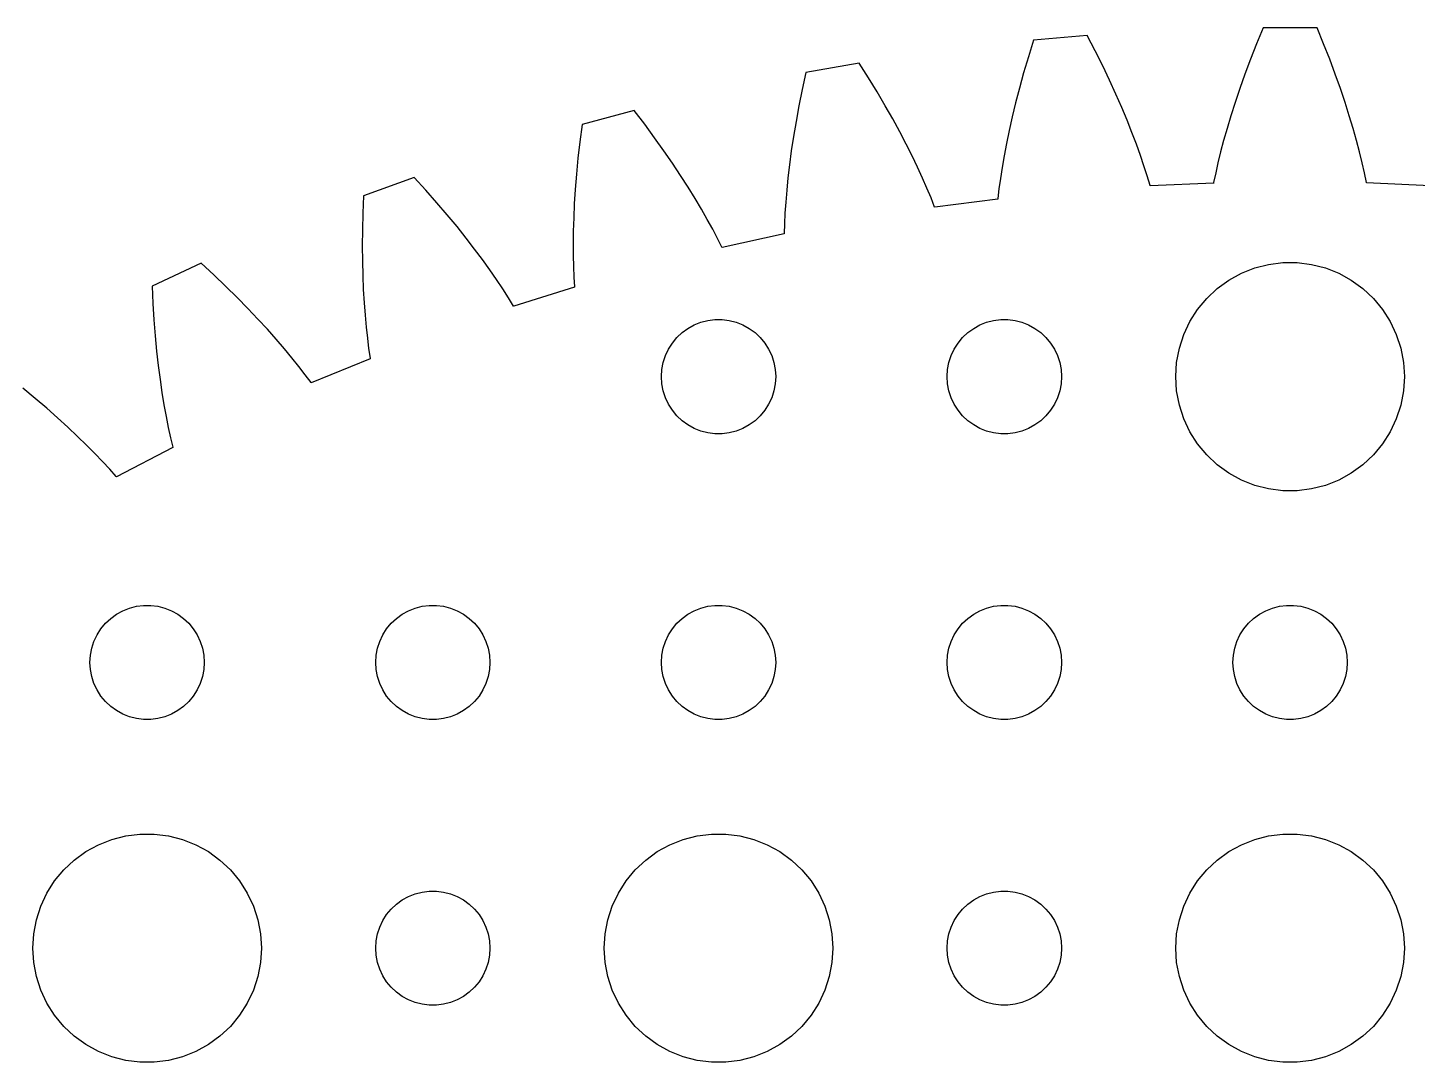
# Model space of a CAD drawing. Header units: metres. Extents: x -69 to 69, y 41 to 289.
# Drawn here: x -33.13 to 3.34, y 262.01 to 289.16 of the extents above; entities that cross this region are included whole.
import ezdxf

# ---------------------------------------------------------------- set-up
doc = ezdxf.new("R2010")
doc.units = ezdxf.units.M

msp = doc.modelspace()

# ---------------------------------------------------------------- linework, layer by layer
for p, q in [((-5.32181, 288.956), (-6.73305, 288.832)), ((-5.11238, 288.552), (-5.32181, 288.956)), ((-0.70831, 289.157), (-0.88176, 288.737)), ((0.70831, 289.157), (-0.70831, 289.157)), ((0.88176, 288.737), (0.70831, 289.157)), ((-6.73305, 288.832), (-6.8692, 288.398)), ((-4.91779, 288.161), (-5.11238, 288.552)), ((-0.88176, 288.737), (-1.04155, 288.33)), ((1.04155, 288.33), (0.88176, 288.737)), ((-11.3114, 288.229), (-12.7065, 287.983)), ((-11.0676, 287.846), (-11.3114, 288.229)), ((-6.8692, 288.398), (-6.99295, 287.979)), ((-4.73752, 287.783), (-4.91779, 288.161)), ((-1.04155, 288.33), (-1.18819, 287.938)), ((1.18819, 287.938), (1.04155, 288.33)), ((-12.7065, 287.983), (-12.8044, 287.539)), ((-10.8397, 287.473), (-11.0676, 287.846)), ((-6.99295, 287.979), (-7.10484, 287.576)), ((-4.57106, 287.418), (-4.73752, 287.783)), ((-1.18819, 287.938), (-1.32222, 287.56)), ((1.32222, 287.56), (1.18819, 287.938)), ((-12.8044, 287.539), (-12.8911, 287.111)), ((-10.6272, 287.112), (-10.8397, 287.473)), ((-7.10484, 287.576), (-7.20544, 287.188)), ((-4.41795, 287.067), (-4.57106, 287.418)), ((-1.32222, 287.56), (-1.44417, 287.197)), ((1.44417, 287.197), (1.32222, 287.56)), ((-12.8911, 287.111), (-12.9674, 286.7)), ((-10.4296, 286.763), (-10.6272, 287.112)), ((-7.20544, 287.188), (-7.29529, 286.816)), ((-4.27765, 286.73), (-4.41795, 287.067)), ((-1.44417, 287.197), (-1.55457, 286.849)), ((1.55457, 286.849), (1.44417, 287.197)), ((-17.215, 286.984), (-18.5833, 286.617)), ((-16.9386, 286.623), (-17.215, 286.984)), ((-12.9674, 286.7), (-13.0338, 286.304)), ((-10.2464, 286.427), (-10.4296, 286.763)), ((-7.29529, 286.816), (-7.37495, 286.46)), ((-4.14966, 286.408), (-4.27765, 286.73)), ((-1.55457, 286.849), (-1.65396, 286.517)), ((1.65396, 286.517), (1.55457, 286.849)), ((-18.5833, 286.617), (-18.6421, 286.166)), ((-16.6791, 286.272), (-16.9386, 286.623)), ((-13.0338, 286.304), (-13.0909, 285.926)), ((-10.0773, 286.104), (-10.2464, 286.427)), ((-7.37495, 286.46), (-7.44499, 286.12)), ((-4.03345, 286.1), (-4.14966, 286.408)), ((-1.65396, 286.517), (-1.74289, 286.2)), ((1.74289, 286.2), (1.65396, 286.517)), ((-18.6421, 286.166), (-18.6912, 285.732)), ((-16.4359, 285.931), (-16.6791, 286.272)), ((-16.2087, 285.6), (-16.4359, 285.931)), ((-13.0909, 285.926), (-13.1392, 285.564)), ((-9.92169, 285.794), (-10.0773, 286.104)), ((-7.44499, 286.12), (-7.50597, 285.796)), ((-3.92848, 285.807), (-4.03345, 286.1)), ((-1.74289, 286.2), (-1.82193, 285.899)), ((1.82193, 285.899), (1.74289, 286.2)), ((-18.6912, 285.732), (-18.7313, 285.316)), ((-15.997, 285.281), (-16.2087, 285.6)), ((-13.1392, 285.564), (-13.1794, 285.219)), ((-9.7791, 285.497), (-9.92169, 285.794)), ((-7.50597, 285.796), (-7.55847, 285.49)), ((-3.83423, 285.53), (-3.92848, 285.807)), ((-1.89163, 285.614), (-1.95256, 285.346)), ((-1.82193, 285.899), (-1.89163, 285.614)), ((1.89163, 285.614), (1.82193, 285.899)), ((1.95256, 285.346), (1.89163, 285.614)), ((-22.9875, 285.229), (-24.3187, 284.744)), ((-22.6808, 284.893), (-22.9875, 285.229)), ((-18.7313, 285.316), (-18.763, 284.916)), ((-15.8003, 284.974), (-15.997, 285.281)), ((-13.1794, 285.219), (-13.2119, 284.892)), ((-9.64902, 285.214), (-9.7791, 285.497)), ((-9.53091, 284.946), (-9.64902, 285.214)), ((-7.60309, 285.2), (-7.6404, 284.927)), ((-7.55847, 285.49), (-7.60309, 285.2)), ((-3.75014, 285.267), (-3.83423, 285.53)), ((-3.67566, 285.021), (-3.75014, 285.267)), ((-1.95256, 285.346), (-2.00529, 285.094)), ((2.00529, 285.094), (1.95256, 285.346)), ((-22.3916, 284.566), (-22.6808, 284.893)), ((-18.763, 284.916), (-18.7869, 284.534)), ((-15.6182, 284.678), (-15.8003, 284.974)), ((-13.2119, 284.892), (-13.2375, 284.582)), ((-9.4243, 284.692), (-9.53091, 284.946)), ((-7.6404, 284.927), (-7.67099, 284.672)), ((-3.67519, 285.013), (-3.67566, 285.021)), ((-2.00494, 285.083), (-3.67519, 285.013)), ((-2.00529, 285.094), (-2.00494, 285.083)), ((2.00504, 285.086), (2.00529, 285.094)), ((3.675, 285.01), (2.00504, 285.086)), ((-24.3187, 284.744), (-24.3379, 284.29)), ((-22.1196, 284.247), (-22.3916, 284.566)), ((-18.7869, 284.534), (-18.8035, 284.169)), ((-15.4503, 284.395), (-15.6182, 284.678)), ((-13.2375, 284.582), (-13.2567, 284.289)), ((-9.32864, 284.453), (-9.4243, 284.692)), ((-7.66963, 284.66), (-9.32742, 284.445)), ((-7.67099, 284.672), (-7.66963, 284.66)), ((-24.3379, 284.29), (-24.3491, 283.853)), ((-21.8645, 283.938), (-22.1196, 284.247)), ((-18.8035, 284.169), (-18.8134, 283.822)), ((-15.2961, 284.125), (-15.4503, 284.395)), ((-15.1551, 283.868), (-15.2961, 284.125)), ((-13.2567, 284.289), (-13.2701, 284.014)), ((-9.32742, 284.445), (-9.32864, 284.453)), ((-24.3491, 283.853), (-24.3527, 283.434)), ((-21.6257, 283.639), (-21.8645, 283.938)), ((-18.8134, 283.822), (-18.8173, 283.493)), ((-15.0267, 283.625), (-15.1551, 283.868)), ((-13.2759, 283.746), (-14.9087, 283.387)), ((-13.2701, 284.014), (-13.2783, 283.757)), ((-13.2783, 283.757), (-13.2759, 283.746)), ((-24.3527, 283.434), (-24.3494, 283.034)), ((-21.403, 283.35), (-21.6257, 283.639)), ((-18.8173, 283.493), (-18.8158, 283.182)), ((-14.9106, 283.395), (-15.0267, 283.625)), ((-14.9087, 283.387), (-14.9106, 283.395)), ((-24.3494, 283.034), (-24.3399, 282.651)), ((-21.1959, 283.071), (-21.403, 283.35)), ((-21.004, 282.804), (-21.1959, 283.071)), ((-18.8158, 283.182), (-18.8094, 282.889)), ((-28.5851, 282.977), (-29.869, 282.378)), ((-28.2502, 282.669), (-28.5851, 282.977)), ((-27.9337, 282.368), (-28.2502, 282.669)), ((-24.3399, 282.651), (-24.3246, 282.286)), ((-20.8268, 282.548), (-21.004, 282.804)), ((-18.8094, 282.889), (-18.7988, 282.614)), ((-1.60747, 282.533), (-1.27733, 282.714)), ((-1.27733, 282.714), (-0.92705, 282.853)), ((-0.92705, 282.853), (-0.56213, 282.947)), ((-0.56213, 282.947), (-0.18837, 282.994)), ((-0.18837, 282.994), (0.18837, 282.994)), ((0.18837, 282.994), (0.56213, 282.947)), ((0.56213, 282.947), (0.92705, 282.853)), ((0.92705, 282.853), (1.27733, 282.714)), ((1.27733, 282.714), (1.60747, 282.533)), ((-29.869, 282.378), (-29.8485, 281.924)), ((-27.635, 282.075), (-27.9337, 282.368)), ((-24.3246, 282.286), (-24.3043, 281.94)), ((-20.6639, 282.304), (-20.8268, 282.548)), ((-20.5148, 282.073), (-20.6639, 282.304)), ((-18.7812, 282.346), (-20.3765, 281.846)), ((-18.7988, 282.614), (-18.7846, 282.357)), ((-18.7846, 282.357), (-18.7812, 282.346)), ((-2.1869, 282.054), (-1.91226, 282.312)), ((-1.91226, 282.312), (-1.60747, 282.533)), ((1.60747, 282.533), (1.91226, 282.312)), ((1.91226, 282.312), (2.1869, 282.054)), ((-29.8485, 281.924), (-29.8216, 281.488)), ((-27.3538, 281.789), (-27.635, 282.075)), ((-24.3043, 281.94), (-24.2795, 281.612)), ((-20.3791, 281.854), (-20.5148, 282.073)), ((-2.42705, 281.763), (-2.1869, 282.054)), ((2.1869, 282.054), (2.42705, 281.763)), ((-27.0899, 281.512), (-27.3538, 281.789)), ((-24.2795, 281.612), (-24.2509, 281.302)), ((-20.3765, 281.846), (-20.3791, 281.854)), ((-2.62891, 281.445), (-2.42705, 281.763)), ((2.42705, 281.763), (2.62891, 281.445)), ((-29.8216, 281.488), (-29.7887, 281.071)), ((-26.8428, 281.243), (-27.0899, 281.512)), ((-26.6123, 280.984), (-26.8428, 281.243)), ((-24.2509, 281.302), (-24.219, 281.01)), ((-15.9561, 281.156), (-15.8037, 281.266)), ((-15.8037, 281.266), (-15.6387, 281.357)), ((-15.6387, 281.357), (-15.4635, 281.427)), ((-15.4635, 281.427), (-15.2811, 281.473)), ((-15.2811, 281.473), (-15.0942, 281.497)), ((-15.0942, 281.497), (-14.9058, 281.497)), ((-14.9058, 281.497), (-14.7189, 281.473)), ((-14.7189, 281.473), (-14.5365, 281.427)), ((-14.5365, 281.427), (-14.3613, 281.357)), ((-14.3613, 281.357), (-14.1963, 281.266)), ((-14.1963, 281.266), (-14.0439, 281.156)), ((-8.45613, 281.156), (-8.30373, 281.266)), ((-8.30373, 281.266), (-8.13866, 281.357)), ((-8.13866, 281.357), (-7.96352, 281.427)), ((-7.96352, 281.427), (-7.78107, 281.473)), ((-7.78107, 281.473), (-7.59418, 281.497)), ((-7.59418, 281.497), (-7.40581, 281.497)), ((-7.40581, 281.497), (-7.21892, 281.473)), ((-7.21892, 281.473), (-7.03647, 281.427)), ((-7.03647, 281.427), (-6.86133, 281.357)), ((-6.86133, 281.357), (-6.69626, 281.266)), ((-6.69626, 281.266), (-6.54385, 281.156)), ((-2.78932, 281.104), (-2.62891, 281.445)), ((2.62891, 281.445), (2.78932, 281.104)), ((-29.7887, 281.071), (-29.7505, 280.672)), ((-26.3978, 280.734), (-26.6123, 280.984)), ((-24.219, 281.01), (-24.1844, 280.737)), ((-16.3145, 280.723), (-16.2135, 280.882)), ((-16.2135, 280.882), (-16.0934, 281.027)), ((-16.0934, 281.027), (-15.9561, 281.156)), ((-14.0439, 281.156), (-13.9065, 281.027)), ((-13.9065, 281.027), (-13.7865, 280.882)), ((-13.7865, 280.882), (-13.6855, 280.723)), ((-8.81445, 280.723), (-8.71352, 280.882)), ((-8.71352, 280.882), (-8.59344, 281.027)), ((-8.59344, 281.027), (-8.45613, 281.156)), ((-6.54385, 281.156), (-6.40654, 281.027)), ((-6.40654, 281.027), (-6.28647, 280.882)), ((-6.28647, 280.882), (-6.18553, 280.723)), ((-2.90575, 280.746), (-2.78932, 281.104)), ((2.78932, 281.104), (2.90575, 280.746)), ((-29.7505, 280.672), (-29.7076, 280.291)), ((-26.1989, 280.495), (-26.3978, 280.734)), ((-26.0154, 280.266), (-26.1989, 280.495)), ((-24.1436, 280.472), (-25.6892, 279.835)), ((-24.1844, 280.737), (-24.1479, 280.483)), ((-24.1479, 280.483), (-24.1436, 280.472)), ((-16.4529, 280.373), (-16.3947, 280.552)), ((-16.3947, 280.552), (-16.3145, 280.723)), ((-13.6855, 280.723), (-13.6053, 280.552)), ((-13.6053, 280.552), (-13.5471, 280.373)), ((-8.95287, 280.373), (-8.89465, 280.552)), ((-8.89465, 280.552), (-8.81445, 280.723)), ((-6.18553, 280.723), (-6.10533, 280.552)), ((-6.10533, 280.552), (-6.04712, 280.373)), ((-2.97633, 280.376), (-2.90575, 280.746)), ((2.90575, 280.746), (2.97633, 280.376)), ((-29.7076, 280.291), (-29.6607, 279.929)), ((-25.8468, 280.049), (-26.0154, 280.266)), ((-16.5, 280), (-16.4882, 280.188)), ((-16.4882, 280.188), (-16.4529, 280.373)), ((-13.5471, 280.373), (-13.5118, 280.188)), ((-13.5118, 280.188), (-13.5, 280)), ((-9, 280), (-8.98816, 280.188)), ((-8.98816, 280.188), (-8.95287, 280.373)), ((-6.04712, 280.373), (-6.01183, 280.188)), ((-6.01183, 280.188), (-6, 280)), ((-3, 280), (-2.97633, 280.376)), ((2.97633, 280.376), (3, 280)), ((-29.6607, 279.929), (-29.6102, 279.586)), ((-25.6925, 279.843), (-25.8468, 280.049)), ((-25.6892, 279.835), (-25.6925, 279.843)), ((-16.4882, 279.812), (-16.5, 280)), ((-16.4529, 279.627), (-16.4882, 279.812)), ((-13.5118, 279.812), (-13.5471, 279.627)), ((-13.5, 280), (-13.5118, 279.812)), ((-8.98816, 279.812), (-9, 280)), ((-8.95287, 279.627), (-8.98816, 279.812)), ((-6.01183, 279.812), (-6.04712, 279.627)), ((-6, 280), (-6.01183, 279.812)), ((-2.97633, 279.624), (-3, 280)), ((3, 280), (2.97633, 279.624)), ((-32.94, 279.43), (-33.2631, 279.697)), ((-32.635, 279.17), (-32.94, 279.43)), ((-29.6102, 279.586), (-29.5569, 279.261)), ((-16.3947, 279.448), (-16.4529, 279.627)), ((-16.3145, 279.277), (-16.3947, 279.448)), ((-13.6053, 279.448), (-13.6855, 279.277)), ((-13.5471, 279.627), (-13.6053, 279.448)), ((-8.89465, 279.448), (-8.95287, 279.627)), ((-8.81445, 279.277), (-8.89465, 279.448)), ((-6.10533, 279.448), (-6.18553, 279.277)), ((-6.04712, 279.627), (-6.10533, 279.448)), ((-2.90575, 279.254), (-2.97633, 279.624)), ((2.97633, 279.624), (2.90575, 279.254)), ((-32.3479, 278.917), (-32.635, 279.17)), ((-29.5569, 279.261), (-29.5014, 278.955)), ((-16.2135, 279.118), (-16.3145, 279.277)), ((-16.0934, 278.973), (-16.2135, 279.118)), ((-13.7865, 279.118), (-13.9065, 278.973)), ((-13.6855, 279.277), (-13.7865, 279.118)), ((-8.71352, 279.118), (-8.81445, 279.277)), ((-8.59344, 278.973), (-8.71352, 279.118)), ((-6.28647, 279.118), (-6.40654, 278.973)), ((-6.18553, 279.277), (-6.28647, 279.118)), ((-2.78932, 278.896), (-2.90575, 279.254)), ((2.90575, 279.254), (2.78932, 278.896)), ((-32.0784, 278.671), (-32.3479, 278.917)), ((-31.8261, 278.432), (-32.0784, 278.671)), ((-29.5014, 278.955), (-29.4442, 278.667)), ((-29.4442, 278.667), (-29.386, 278.398)), ((-15.9561, 278.844), (-16.0934, 278.973)), ((-15.8037, 278.734), (-15.9561, 278.844)), ((-15.6387, 278.643), (-15.8037, 278.734)), ((-15.4635, 278.573), (-15.6387, 278.643)), ((-14.3613, 278.643), (-14.5365, 278.573)), ((-14.1963, 278.734), (-14.3613, 278.643)), ((-14.0439, 278.844), (-14.1963, 278.734)), ((-13.9065, 278.973), (-14.0439, 278.844)), ((-8.45613, 278.844), (-8.59344, 278.973)), ((-8.30373, 278.734), (-8.45613, 278.844)), ((-8.13866, 278.643), (-8.30373, 278.734)), ((-7.96352, 278.573), (-8.13866, 278.643)), ((-6.86133, 278.643), (-7.03647, 278.573)), ((-6.69626, 278.734), (-6.86133, 278.643)), ((-6.54385, 278.844), (-6.69626, 278.734)), ((-6.40654, 278.973), (-6.54385, 278.844)), ((-2.62891, 278.555), (-2.78932, 278.896)), ((2.78932, 278.896), (2.62891, 278.555)), ((-31.5906, 278.202), (-31.8261, 278.432)), ((-29.386, 278.398), (-29.3274, 278.148)), ((-15.2811, 278.527), (-15.4635, 278.573)), ((-15.0942, 278.503), (-15.2811, 278.527)), ((-14.9058, 278.503), (-15.0942, 278.503)), ((-14.7189, 278.527), (-14.9058, 278.503)), ((-14.5365, 278.573), (-14.7189, 278.527)), ((-7.78107, 278.527), (-7.96352, 278.573)), ((-7.59418, 278.503), (-7.78107, 278.527)), ((-7.40581, 278.503), (-7.59418, 278.503)), ((-7.21892, 278.527), (-7.40581, 278.503)), ((-7.03647, 278.573), (-7.21892, 278.527)), ((-2.42705, 278.237), (-2.62891, 278.555)), ((2.62891, 278.555), (2.42705, 278.237)), ((-31.3717, 277.981), (-31.5906, 278.202)), ((-31.169, 277.77), (-31.3717, 277.981)), ((-29.3222, 278.137), (-30.8064, 277.368)), ((-29.3274, 278.148), (-29.3222, 278.137)), ((-2.1869, 277.946), (-2.42705, 278.237)), ((-1.91226, 277.688), (-2.1869, 277.946)), ((2.1869, 277.946), (1.91226, 277.688)), ((2.42705, 278.237), (2.1869, 277.946)), ((-30.982, 277.568), (-31.169, 277.77)), ((-30.8104, 277.376), (-30.982, 277.568)), ((-1.60747, 277.467), (-1.91226, 277.688)), ((1.91226, 277.688), (1.60747, 277.467)), ((-30.8064, 277.368), (-30.8104, 277.376)), ((-1.27733, 277.286), (-1.60747, 277.467)), ((-0.92705, 277.147), (-1.27733, 277.286)), ((1.27733, 277.286), (0.92705, 277.147)), ((1.60747, 277.467), (1.27733, 277.286)), ((-0.56213, 277.053), (-0.92705, 277.147)), ((-0.18837, 277.006), (-0.56213, 277.053)), ((0.18837, 277.006), (-0.18837, 277.006)), ((0.56213, 277.053), (0.18837, 277.006)), ((0.92705, 277.147), (0.56213, 277.053)), ((-30.6387, 273.857), (-30.4635, 273.927)), ((-30.4635, 273.927), (-30.2811, 273.973)), ((-30.2811, 273.973), (-30.0942, 273.997)), ((-30.0942, 273.997), (-29.9058, 273.997)), ((-29.9058, 273.997), (-29.7189, 273.973)), ((-29.7189, 273.973), (-29.5365, 273.927)), ((-29.5365, 273.927), (-29.3613, 273.857)), ((-23.1387, 273.857), (-22.9635, 273.927)), ((-22.9635, 273.927), (-22.7811, 273.973)), ((-22.7811, 273.973), (-22.5942, 273.997)), ((-22.5942, 273.997), (-22.4058, 273.997)), ((-22.4058, 273.997), (-22.2189, 273.973)), ((-22.2189, 273.973), (-22.0365, 273.927)), ((-22.0365, 273.927), (-21.8613, 273.857)), ((-15.6387, 273.857), (-15.4635, 273.927)), ((-15.4635, 273.927), (-15.2811, 273.973)), ((-15.2811, 273.973), (-15.0942, 273.997)), ((-15.0942, 273.997), (-14.9058, 273.997)), ((-14.9058, 273.997), (-14.7189, 273.973)), ((-14.7189, 273.973), (-14.5365, 273.927)), ((-14.5365, 273.927), (-14.3613, 273.857)), ((-8.13866, 273.857), (-7.96352, 273.927)), ((-7.96352, 273.927), (-7.78107, 273.973)), ((-7.78107, 273.973), (-7.59418, 273.997)), ((-7.59418, 273.997), (-7.40581, 273.997)), ((-7.40581, 273.997), (-7.21892, 273.973)), ((-7.21892, 273.973), (-7.03647, 273.927)), ((-7.03647, 273.927), (-6.86133, 273.857)), ((-0.63866, 273.857), (-0.46352, 273.927)), ((-0.46352, 273.927), (-0.28107, 273.973)), ((-0.28107, 273.973), (-0.09418, 273.997)), ((-0.09418, 273.997), (0.09418, 273.997)), ((0.09418, 273.997), (0.28107, 273.973)), ((0.28107, 273.973), (0.46352, 273.927)), ((0.46352, 273.927), (0.63866, 273.857)), ((-31.2135, 273.382), (-31.0934, 273.527)), ((-31.0934, 273.527), (-30.9561, 273.656)), ((-30.9561, 273.656), (-30.8037, 273.766)), ((-30.8037, 273.766), (-30.6387, 273.857)), ((-29.3613, 273.857), (-29.1963, 273.766)), ((-29.1963, 273.766), (-29.0439, 273.656)), ((-29.0439, 273.656), (-28.9065, 273.527)), ((-28.9065, 273.527), (-28.7865, 273.382)), ((-23.7135, 273.382), (-23.5934, 273.527)), ((-23.5934, 273.527), (-23.4561, 273.656)), ((-23.4561, 273.656), (-23.3037, 273.766)), ((-23.3037, 273.766), (-23.1387, 273.857)), ((-21.8613, 273.857), (-21.6963, 273.766)), ((-21.6963, 273.766), (-21.5439, 273.656)), ((-21.5439, 273.656), (-21.4065, 273.527)), ((-21.4065, 273.527), (-21.2865, 273.382)), ((-16.2135, 273.382), (-16.0934, 273.527)), ((-16.0934, 273.527), (-15.9561, 273.656)), ((-15.9561, 273.656), (-15.8037, 273.766)), ((-15.8037, 273.766), (-15.6387, 273.857)), ((-14.3613, 273.857), (-14.1963, 273.766)), ((-14.1963, 273.766), (-14.0439, 273.656)), ((-14.0439, 273.656), (-13.9065, 273.527)), ((-13.9065, 273.527), (-13.7865, 273.382)), ((-8.71352, 273.382), (-8.59344, 273.527)), ((-8.59344, 273.527), (-8.45613, 273.656)), ((-8.45613, 273.656), (-8.30373, 273.766)), ((-8.30373, 273.766), (-8.13866, 273.857)), ((-6.86133, 273.857), (-6.69626, 273.766)), ((-6.69626, 273.766), (-6.54385, 273.656)), ((-6.54385, 273.656), (-6.40654, 273.527)), ((-6.40654, 273.527), (-6.28647, 273.382)), ((-1.21352, 273.382), (-1.09344, 273.527)), ((-1.09344, 273.527), (-0.95613, 273.656)), ((-0.95613, 273.656), (-0.80373, 273.766)), ((-0.80373, 273.766), (-0.63866, 273.857)), ((0.63866, 273.857), (0.80373, 273.766)), ((0.80373, 273.766), (0.95613, 273.656)), ((0.95613, 273.656), (1.09344, 273.527)), ((1.09344, 273.527), (1.21352, 273.382)), ((-31.3947, 273.052), (-31.3145, 273.223)), ((-31.3145, 273.223), (-31.2135, 273.382)), ((-28.7865, 273.382), (-28.6855, 273.223)), ((-28.6855, 273.223), (-28.6053, 273.052)), ((-23.8947, 273.052), (-23.8145, 273.223)), ((-23.8145, 273.223), (-23.7135, 273.382)), ((-21.2865, 273.382), (-21.1855, 273.223)), ((-21.1855, 273.223), (-21.1053, 273.052)), ((-16.3947, 273.052), (-16.3145, 273.223)), ((-16.3145, 273.223), (-16.2135, 273.382)), ((-13.7865, 273.382), (-13.6855, 273.223)), ((-13.6855, 273.223), (-13.6053, 273.052)), ((-8.89465, 273.052), (-8.81445, 273.223)), ((-8.81445, 273.223), (-8.71352, 273.382)), ((-6.28647, 273.382), (-6.18553, 273.223)), ((-6.18553, 273.223), (-6.10533, 273.052)), ((-1.39465, 273.052), (-1.31445, 273.223)), ((-1.31445, 273.223), (-1.21352, 273.382)), ((1.21352, 273.382), (1.31445, 273.223)), ((1.31445, 273.223), (1.39465, 273.052)), ((-31.4882, 272.688), (-31.4529, 272.873)), ((-31.4529, 272.873), (-31.3947, 273.052)), ((-28.6053, 273.052), (-28.5471, 272.873)), ((-28.5471, 272.873), (-28.5118, 272.688)), ((-23.9882, 272.688), (-23.9529, 272.873)), ((-23.9529, 272.873), (-23.8947, 273.052)), ((-21.1053, 273.052), (-21.0471, 272.873)), ((-21.0471, 272.873), (-21.0118, 272.688)), ((-16.4882, 272.688), (-16.4529, 272.873)), ((-16.4529, 272.873), (-16.3947, 273.052)), ((-13.6053, 273.052), (-13.5471, 272.873)), ((-13.5471, 272.873), (-13.5118, 272.688)), ((-8.98816, 272.688), (-8.95287, 272.873)), ((-8.95287, 272.873), (-8.89465, 273.052)), ((-6.10533, 273.052), (-6.04712, 272.873)), ((-6.04712, 272.873), (-6.01183, 272.688)), ((-1.48816, 272.688), (-1.45287, 272.873)), ((-1.45287, 272.873), (-1.39465, 273.052)), ((1.39465, 273.052), (1.45287, 272.873)), ((1.45287, 272.873), (1.48816, 272.688)), ((-31.5, 272.5), (-31.4882, 272.688)), ((-31.4882, 272.312), (-31.5, 272.5)), ((-28.5118, 272.688), (-28.5, 272.5)), ((-28.5, 272.5), (-28.5118, 272.312)), ((-24, 272.5), (-23.9882, 272.688)), ((-23.9882, 272.312), (-24, 272.5)), ((-21.0118, 272.688), (-21, 272.5)), ((-21, 272.5), (-21.0118, 272.312)), ((-16.5, 272.5), (-16.4882, 272.688)), ((-16.4882, 272.312), (-16.5, 272.5)), ((-13.5118, 272.688), (-13.5, 272.5)), ((-13.5, 272.5), (-13.5118, 272.312)), ((-9, 272.5), (-8.98816, 272.688)), ((-8.98816, 272.312), (-9, 272.5)), ((-6.01183, 272.688), (-6, 272.5)), ((-6, 272.5), (-6.01183, 272.312)), ((-1.5, 272.5), (-1.48816, 272.688)), ((-1.48816, 272.312), (-1.5, 272.5)), ((1.48816, 272.688), (1.5, 272.5)), ((1.5, 272.5), (1.48816, 272.312)), ((-31.4529, 272.127), (-31.4882, 272.312)), ((-31.3947, 271.948), (-31.4529, 272.127)), ((-28.5471, 272.127), (-28.6053, 271.948)), ((-28.5118, 272.312), (-28.5471, 272.127)), ((-23.9529, 272.127), (-23.9882, 272.312)), ((-23.8947, 271.948), (-23.9529, 272.127)), ((-21.0471, 272.127), (-21.1053, 271.948)), ((-21.0118, 272.312), (-21.0471, 272.127)), ((-16.4529, 272.127), (-16.4882, 272.312)), ((-16.3947, 271.948), (-16.4529, 272.127)), ((-13.5471, 272.127), (-13.6053, 271.948)), ((-13.5118, 272.312), (-13.5471, 272.127)), ((-8.95287, 272.127), (-8.98816, 272.312)), ((-8.89465, 271.948), (-8.95287, 272.127)), ((-6.04712, 272.127), (-6.10533, 271.948)), ((-6.01183, 272.312), (-6.04712, 272.127)), ((-1.45287, 272.127), (-1.48816, 272.312)), ((-1.39465, 271.948), (-1.45287, 272.127)), ((1.45287, 272.127), (1.39465, 271.948)), ((1.48816, 272.312), (1.45287, 272.127)), ((-31.3145, 271.777), (-31.3947, 271.948)), ((-31.2135, 271.618), (-31.3145, 271.777)), ((-28.6855, 271.777), (-28.7865, 271.618)), ((-28.6053, 271.948), (-28.6855, 271.777)), ((-23.8145, 271.777), (-23.8947, 271.948)), ((-23.7135, 271.618), (-23.8145, 271.777)), ((-21.1855, 271.777), (-21.2865, 271.618)), ((-21.1053, 271.948), (-21.1855, 271.777)), ((-16.3145, 271.777), (-16.3947, 271.948)), ((-16.2135, 271.618), (-16.3145, 271.777)), ((-13.6855, 271.777), (-13.7865, 271.618)), ((-13.6053, 271.948), (-13.6855, 271.777)), ((-8.81445, 271.777), (-8.89465, 271.948)), ((-8.71352, 271.618), (-8.81445, 271.777)), ((-6.18553, 271.777), (-6.28647, 271.618)), ((-6.10533, 271.948), (-6.18553, 271.777)), ((-1.31445, 271.777), (-1.39465, 271.948)), ((-1.21352, 271.618), (-1.31445, 271.777)), ((1.31445, 271.777), (1.21352, 271.618)), ((1.39465, 271.948), (1.31445, 271.777)), ((-31.0934, 271.473), (-31.2135, 271.618)), ((-30.9561, 271.344), (-31.0934, 271.473)), ((-30.8037, 271.234), (-30.9561, 271.344)), ((-29.0439, 271.344), (-29.1963, 271.234)), ((-28.9065, 271.473), (-29.0439, 271.344)), ((-28.7865, 271.618), (-28.9065, 271.473)), ((-23.5934, 271.473), (-23.7135, 271.618)), ((-23.4561, 271.344), (-23.5934, 271.473)), ((-23.3037, 271.234), (-23.4561, 271.344)), ((-21.5439, 271.344), (-21.6963, 271.234)), ((-21.4065, 271.473), (-21.5439, 271.344)), ((-21.2865, 271.618), (-21.4065, 271.473)), ((-16.0934, 271.473), (-16.2135, 271.618)), ((-15.9561, 271.344), (-16.0934, 271.473)), ((-15.8037, 271.234), (-15.9561, 271.344)), ((-14.0439, 271.344), (-14.1963, 271.234)), ((-13.9065, 271.473), (-14.0439, 271.344)), ((-13.7865, 271.618), (-13.9065, 271.473)), ((-8.59344, 271.473), (-8.71352, 271.618)), ((-8.45613, 271.344), (-8.59344, 271.473)), ((-8.30373, 271.234), (-8.45613, 271.344)), ((-6.54385, 271.344), (-6.69626, 271.234)), ((-6.40654, 271.473), (-6.54385, 271.344)), ((-6.28647, 271.618), (-6.40654, 271.473)), ((-1.09344, 271.473), (-1.21352, 271.618)), ((-0.95613, 271.344), (-1.09344, 271.473)), ((-0.80373, 271.234), (-0.95613, 271.344)), ((0.95613, 271.344), (0.80373, 271.234)), ((1.09344, 271.473), (0.95613, 271.344)), ((1.21352, 271.618), (1.09344, 271.473)), ((-30.6387, 271.143), (-30.8037, 271.234)), ((-30.4635, 271.073), (-30.6387, 271.143)), ((-30.2811, 271.027), (-30.4635, 271.073)), ((-30.0942, 271.003), (-30.2811, 271.027)), ((-29.9058, 271.003), (-30.0942, 271.003)), ((-29.7189, 271.027), (-29.9058, 271.003)), ((-29.5365, 271.073), (-29.7189, 271.027)), ((-29.3613, 271.143), (-29.5365, 271.073)), ((-29.1963, 271.234), (-29.3613, 271.143)), ((-23.1387, 271.143), (-23.3037, 271.234)), ((-22.9635, 271.073), (-23.1387, 271.143)), ((-22.7811, 271.027), (-22.9635, 271.073)), ((-22.5942, 271.003), (-22.7811, 271.027)), ((-22.4058, 271.003), (-22.5942, 271.003)), ((-22.2189, 271.027), (-22.4058, 271.003)), ((-22.0365, 271.073), (-22.2189, 271.027)), ((-21.8613, 271.143), (-22.0365, 271.073)), ((-21.6963, 271.234), (-21.8613, 271.143)), ((-15.6387, 271.143), (-15.8037, 271.234)), ((-15.4635, 271.073), (-15.6387, 271.143)), ((-15.2811, 271.027), (-15.4635, 271.073)), ((-15.0942, 271.003), (-15.2811, 271.027)), ((-14.9058, 271.003), (-15.0942, 271.003)), ((-14.7189, 271.027), (-14.9058, 271.003)), ((-14.5365, 271.073), (-14.7189, 271.027)), ((-14.3613, 271.143), (-14.5365, 271.073)), ((-14.1963, 271.234), (-14.3613, 271.143)), ((-8.13866, 271.143), (-8.30373, 271.234)), ((-7.96352, 271.073), (-8.13866, 271.143)), ((-7.78107, 271.027), (-7.96352, 271.073)), ((-7.59418, 271.003), (-7.78107, 271.027)), ((-7.40581, 271.003), (-7.59418, 271.003)), ((-7.21892, 271.027), (-7.40581, 271.003)), ((-7.03647, 271.073), (-7.21892, 271.027)), ((-6.86133, 271.143), (-7.03647, 271.073)), ((-6.69626, 271.234), (-6.86133, 271.143)), ((-0.63866, 271.143), (-0.80373, 271.234)), ((-0.46352, 271.073), (-0.63866, 271.143)), ((-0.28107, 271.027), (-0.46352, 271.073)), ((-0.09418, 271.003), (-0.28107, 271.027)), ((0.09418, 271.003), (-0.09418, 271.003)), ((0.28107, 271.027), (0.09418, 271.003)), ((0.46352, 271.073), (0.28107, 271.027)), ((0.63866, 271.143), (0.46352, 271.073)), ((0.80373, 271.234), (0.63866, 271.143)), ((-31.6075, 267.533), (-31.2773, 267.714)), ((-31.2773, 267.714), (-30.927, 267.853)), ((-30.927, 267.853), (-30.5621, 267.947)), ((-30.5621, 267.947), (-30.1884, 267.994)), ((-30.1884, 267.994), (-29.8116, 267.994)), ((-29.8116, 267.994), (-29.4379, 267.947)), ((-29.4379, 267.947), (-29.0729, 267.853)), ((-29.0729, 267.853), (-28.7227, 267.714)), ((-28.7227, 267.714), (-28.3925, 267.533)), ((-16.6075, 267.533), (-16.2773, 267.714)), ((-16.2773, 267.714), (-15.927, 267.853)), ((-15.927, 267.853), (-15.5621, 267.947)), ((-15.5621, 267.947), (-15.1884, 267.994)), ((-15.1884, 267.994), (-14.8116, 267.994)), ((-14.8116, 267.994), (-14.4379, 267.947)), ((-14.4379, 267.947), (-14.0729, 267.853)), ((-14.0729, 267.853), (-13.7227, 267.714)), ((-13.7227, 267.714), (-13.3925, 267.533)), ((-1.60747, 267.533), (-1.27733, 267.714)), ((-1.27733, 267.714), (-0.92705, 267.853)), ((-0.92705, 267.853), (-0.56213, 267.947)), ((-0.56213, 267.947), (-0.18837, 267.994)), ((-0.18837, 267.994), (0.18837, 267.994)), ((0.18837, 267.994), (0.56213, 267.947)), ((0.56213, 267.947), (0.92705, 267.853)), ((0.92705, 267.853), (1.27733, 267.714)), ((1.27733, 267.714), (1.60747, 267.533)), ((-31.9123, 267.312), (-31.6075, 267.533)), ((-28.3925, 267.533), (-28.0877, 267.312)), ((-16.9123, 267.312), (-16.6075, 267.533)), ((-13.3925, 267.533), (-13.0877, 267.312)), ((-1.91226, 267.312), (-1.60747, 267.533)), ((1.60747, 267.533), (1.91226, 267.312)), ((-32.427, 266.763), (-32.1869, 267.054)), ((-32.1869, 267.054), (-31.9123, 267.312)), ((-28.0877, 267.312), (-27.8131, 267.054)), ((-27.8131, 267.054), (-27.5729, 266.763)), ((-17.427, 266.763), (-17.1869, 267.054)), ((-17.1869, 267.054), (-16.9123, 267.312)), ((-13.0877, 267.312), (-12.8131, 267.054)), ((-12.8131, 267.054), (-12.5729, 266.763)), ((-2.42705, 266.763), (-2.1869, 267.054)), ((-2.1869, 267.054), (-1.91226, 267.312)), ((1.91226, 267.312), (2.1869, 267.054)), ((2.1869, 267.054), (2.42705, 266.763)), ((-32.6289, 266.445), (-32.427, 266.763)), ((-27.5729, 266.763), (-27.3711, 266.445)), ((-17.6289, 266.445), (-17.427, 266.763)), ((-12.5729, 266.763), (-12.3711, 266.445)), ((-2.62891, 266.445), (-2.42705, 266.763)), ((2.42705, 266.763), (2.62891, 266.445)), ((-32.7893, 266.104), (-32.6289, 266.445)), ((-27.3711, 266.445), (-27.2107, 266.104)), ((-23.4561, 266.156), (-23.3037, 266.266)), ((-23.3037, 266.266), (-23.1387, 266.357)), ((-23.1387, 266.357), (-22.9635, 266.427)), ((-22.9635, 266.427), (-22.7811, 266.473)), ((-22.7811, 266.473), (-22.5942, 266.497)), ((-22.5942, 266.497), (-22.4058, 266.497)), ((-22.4058, 266.497), (-22.2189, 266.473)), ((-22.2189, 266.473), (-22.0365, 266.427)), ((-22.0365, 266.427), (-21.8613, 266.357)), ((-21.8613, 266.357), (-21.6963, 266.266)), ((-21.6963, 266.266), (-21.5439, 266.156)), ((-17.7893, 266.104), (-17.6289, 266.445)), ((-12.3711, 266.445), (-12.2107, 266.104)), ((-8.45613, 266.156), (-8.30373, 266.266)), ((-8.30373, 266.266), (-8.13866, 266.357)), ((-8.13866, 266.357), (-7.96352, 266.427)), ((-7.96352, 266.427), (-7.78107, 266.473)), ((-7.78107, 266.473), (-7.59418, 266.497)), ((-7.59418, 266.497), (-7.40581, 266.497)), ((-7.40581, 266.497), (-7.21892, 266.473)), ((-7.21892, 266.473), (-7.03647, 266.427)), ((-7.03647, 266.427), (-6.86133, 266.357)), ((-6.86133, 266.357), (-6.69626, 266.266)), ((-6.69626, 266.266), (-6.54385, 266.156)), ((-2.78932, 266.104), (-2.62891, 266.445)), ((2.62891, 266.445), (2.78932, 266.104)), ((-32.9057, 265.746), (-32.7893, 266.104)), ((-27.2107, 266.104), (-27.0942, 265.746)), ((-23.8145, 265.723), (-23.7135, 265.882)), ((-23.7135, 265.882), (-23.5934, 266.027)), ((-23.5934, 266.027), (-23.4561, 266.156)), ((-21.5439, 266.156), (-21.4065, 266.027)), ((-21.4065, 266.027), (-21.2865, 265.882)), ((-21.2865, 265.882), (-21.1855, 265.723)), ((-17.9057, 265.746), (-17.7893, 266.104)), ((-12.2107, 266.104), (-12.0942, 265.746)), ((-8.81445, 265.723), (-8.71352, 265.882)), ((-8.71352, 265.882), (-8.59344, 266.027)), ((-8.59344, 266.027), (-8.45613, 266.156)), ((-6.54385, 266.156), (-6.40654, 266.027)), ((-6.40654, 266.027), (-6.28647, 265.882)), ((-6.28647, 265.882), (-6.18553, 265.723)), ((-2.90575, 265.746), (-2.78932, 266.104)), ((2.78932, 266.104), (2.90575, 265.746)), ((-32.9763, 265.376), (-32.9057, 265.746)), ((-27.0942, 265.746), (-27.0237, 265.376)), ((-23.9529, 265.373), (-23.8947, 265.552)), ((-23.8947, 265.552), (-23.8145, 265.723)), ((-21.1855, 265.723), (-21.1053, 265.552)), ((-21.1053, 265.552), (-21.0471, 265.373)), ((-17.9763, 265.376), (-17.9057, 265.746)), ((-12.0942, 265.746), (-12.0237, 265.376)), ((-8.95287, 265.373), (-8.89465, 265.552)), ((-8.89465, 265.552), (-8.81445, 265.723)), ((-6.18553, 265.723), (-6.10533, 265.552)), ((-6.10533, 265.552), (-6.04712, 265.373)), ((-2.97633, 265.376), (-2.90575, 265.746)), ((2.90575, 265.746), (2.97633, 265.376)), ((-33, 265), (-32.9763, 265.376)), ((-27.0237, 265.376), (-27, 265)), ((-24, 265), (-23.9882, 265.188)), ((-23.9882, 265.188), (-23.9529, 265.373)), ((-21.0471, 265.373), (-21.0118, 265.188)), ((-21.0118, 265.188), (-21, 265)), ((-18, 265), (-17.9763, 265.376)), ((-12.0237, 265.376), (-12, 265)), ((-9, 265), (-8.98816, 265.188)), ((-8.98816, 265.188), (-8.95287, 265.373)), ((-6.04712, 265.373), (-6.01183, 265.188)), ((-6.01183, 265.188), (-6, 265)), ((-3, 265), (-2.97633, 265.376)), ((2.97633, 265.376), (3, 265)), ((-32.9763, 264.624), (-33, 265)), ((-27, 265), (-27.0237, 264.624)), ((-23.9882, 264.812), (-24, 265)), ((-23.9529, 264.627), (-23.9882, 264.812)), ((-21.0118, 264.812), (-21.0471, 264.627)), ((-21, 265), (-21.0118, 264.812)), ((-17.9763, 264.624), (-18, 265)), ((-12, 265), (-12.0237, 264.624)), ((-8.98816, 264.812), (-9, 265)), ((-8.95287, 264.627), (-8.98816, 264.812)), ((-6.01183, 264.812), (-6.04712, 264.627)), ((-6, 265), (-6.01183, 264.812)), ((-2.97633, 264.624), (-3, 265)), ((3, 265), (2.97633, 264.624)), ((-32.9057, 264.254), (-32.9763, 264.624)), ((-27.0237, 264.624), (-27.0942, 264.254)), ((-23.8947, 264.448), (-23.9529, 264.627)), ((-23.8145, 264.277), (-23.8947, 264.448)), ((-21.1053, 264.448), (-21.1855, 264.277)), ((-21.0471, 264.627), (-21.1053, 264.448)), ((-17.9057, 264.254), (-17.9763, 264.624)), ((-12.0237, 264.624), (-12.0942, 264.254)), ((-8.89465, 264.448), (-8.95287, 264.627)), ((-8.81445, 264.277), (-8.89465, 264.448)), ((-6.10533, 264.448), (-6.18553, 264.277)), ((-6.04712, 264.627), (-6.10533, 264.448)), ((-2.90575, 264.254), (-2.97633, 264.624)), ((2.97633, 264.624), (2.90575, 264.254)), ((-32.7893, 263.896), (-32.9057, 264.254)), ((-27.0942, 264.254), (-27.2107, 263.896)), ((-23.7135, 264.118), (-23.8145, 264.277)), ((-23.5934, 263.973), (-23.7135, 264.118)), ((-21.2865, 264.118), (-21.4065, 263.973)), ((-21.1855, 264.277), (-21.2865, 264.118)), ((-17.7893, 263.896), (-17.9057, 264.254)), ((-12.0942, 264.254), (-12.2107, 263.896)), ((-8.71352, 264.118), (-8.81445, 264.277)), ((-8.59344, 263.973), (-8.71352, 264.118)), ((-6.28647, 264.118), (-6.40654, 263.973)), ((-6.18553, 264.277), (-6.28647, 264.118)), ((-2.78932, 263.896), (-2.90575, 264.254)), ((2.90575, 264.254), (2.78932, 263.896)), ((-32.6289, 263.555), (-32.7893, 263.896)), ((-27.2107, 263.896), (-27.3711, 263.555)), ((-23.4561, 263.844), (-23.5934, 263.973)), ((-23.3037, 263.734), (-23.4561, 263.844)), ((-23.1387, 263.643), (-23.3037, 263.734)), ((-21.6963, 263.734), (-21.8613, 263.643)), ((-21.5439, 263.844), (-21.6963, 263.734)), ((-21.4065, 263.973), (-21.5439, 263.844)), ((-17.6289, 263.555), (-17.7893, 263.896)), ((-12.2107, 263.896), (-12.3711, 263.555)), ((-8.45613, 263.844), (-8.59344, 263.973)), ((-8.30373, 263.734), (-8.45613, 263.844)), ((-8.13866, 263.643), (-8.30373, 263.734)), ((-6.69626, 263.734), (-6.86133, 263.643)), ((-6.54385, 263.844), (-6.69626, 263.734)), ((-6.40654, 263.973), (-6.54385, 263.844)), ((-2.62891, 263.555), (-2.78932, 263.896)), ((2.78932, 263.896), (2.62891, 263.555)), ((-32.427, 263.237), (-32.6289, 263.555)), ((-27.3711, 263.555), (-27.5729, 263.237)), ((-22.9635, 263.573), (-23.1387, 263.643)), ((-22.7811, 263.527), (-22.9635, 263.573)), ((-22.5942, 263.503), (-22.7811, 263.527)), ((-22.4058, 263.503), (-22.5942, 263.503)), ((-22.2189, 263.527), (-22.4058, 263.503)), ((-22.0365, 263.573), (-22.2189, 263.527)), ((-21.8613, 263.643), (-22.0365, 263.573)), ((-17.427, 263.237), (-17.6289, 263.555)), ((-12.3711, 263.555), (-12.5729, 263.237)), ((-7.96352, 263.573), (-8.13866, 263.643)), ((-7.78107, 263.527), (-7.96352, 263.573)), ((-7.59418, 263.503), (-7.78107, 263.527)), ((-7.40581, 263.503), (-7.59418, 263.503)), ((-7.21892, 263.527), (-7.40581, 263.503)), ((-7.03647, 263.573), (-7.21892, 263.527)), ((-6.86133, 263.643), (-7.03647, 263.573)), ((-2.42705, 263.237), (-2.62891, 263.555)), ((2.62891, 263.555), (2.42705, 263.237)), ((-32.1869, 262.946), (-32.427, 263.237)), ((-31.9123, 262.688), (-32.1869, 262.946)), ((-27.8131, 262.946), (-28.0877, 262.688)), ((-27.5729, 263.237), (-27.8131, 262.946)), ((-17.1869, 262.946), (-17.427, 263.237)), ((-16.9123, 262.688), (-17.1869, 262.946)), ((-12.8131, 262.946), (-13.0877, 262.688)), ((-12.5729, 263.237), (-12.8131, 262.946)), ((-2.1869, 262.946), (-2.42705, 263.237)), ((-1.91226, 262.688), (-2.1869, 262.946)), ((2.1869, 262.946), (1.91226, 262.688)), ((2.42705, 263.237), (2.1869, 262.946)), ((-31.6075, 262.467), (-31.9123, 262.688)), ((-28.0877, 262.688), (-28.3925, 262.467)), ((-16.6075, 262.467), (-16.9123, 262.688)), ((-13.0877, 262.688), (-13.3925, 262.467)), ((-1.60747, 262.467), (-1.91226, 262.688)), ((1.91226, 262.688), (1.60747, 262.467)), ((-31.2773, 262.286), (-31.6075, 262.467)), ((-30.927, 262.147), (-31.2773, 262.286)), ((-28.7227, 262.286), (-29.0729, 262.147)), ((-28.3925, 262.467), (-28.7227, 262.286)), ((-16.2773, 262.286), (-16.6075, 262.467)), ((-15.927, 262.147), (-16.2773, 262.286)), ((-13.7227, 262.286), (-14.0729, 262.147)), ((-13.3925, 262.467), (-13.7227, 262.286)), ((-1.27733, 262.286), (-1.60747, 262.467)), ((-0.92705, 262.147), (-1.27733, 262.286)), ((1.27733, 262.286), (0.92705, 262.147)), ((1.60747, 262.467), (1.27733, 262.286)), ((-30.5621, 262.053), (-30.927, 262.147)), ((-30.1884, 262.006), (-30.5621, 262.053)), ((-29.8116, 262.006), (-30.1884, 262.006)), ((-29.4379, 262.053), (-29.8116, 262.006)), ((-29.0729, 262.147), (-29.4379, 262.053)), ((-15.5621, 262.053), (-15.927, 262.147)), ((-15.1884, 262.006), (-15.5621, 262.053)), ((-14.8116, 262.006), (-15.1884, 262.006)), ((-14.4379, 262.053), (-14.8116, 262.006)), ((-14.0729, 262.147), (-14.4379, 262.053)), ((-0.56213, 262.053), (-0.92705, 262.147)), ((-0.18837, 262.006), (-0.56213, 262.053)), ((0.18837, 262.006), (-0.18837, 262.006)), ((0.56213, 262.053), (0.18837, 262.006)), ((0.92705, 262.147), (0.56213, 262.053))]:
    msp.add_line(p, q)

doc.saveas('drawing.dxf')
